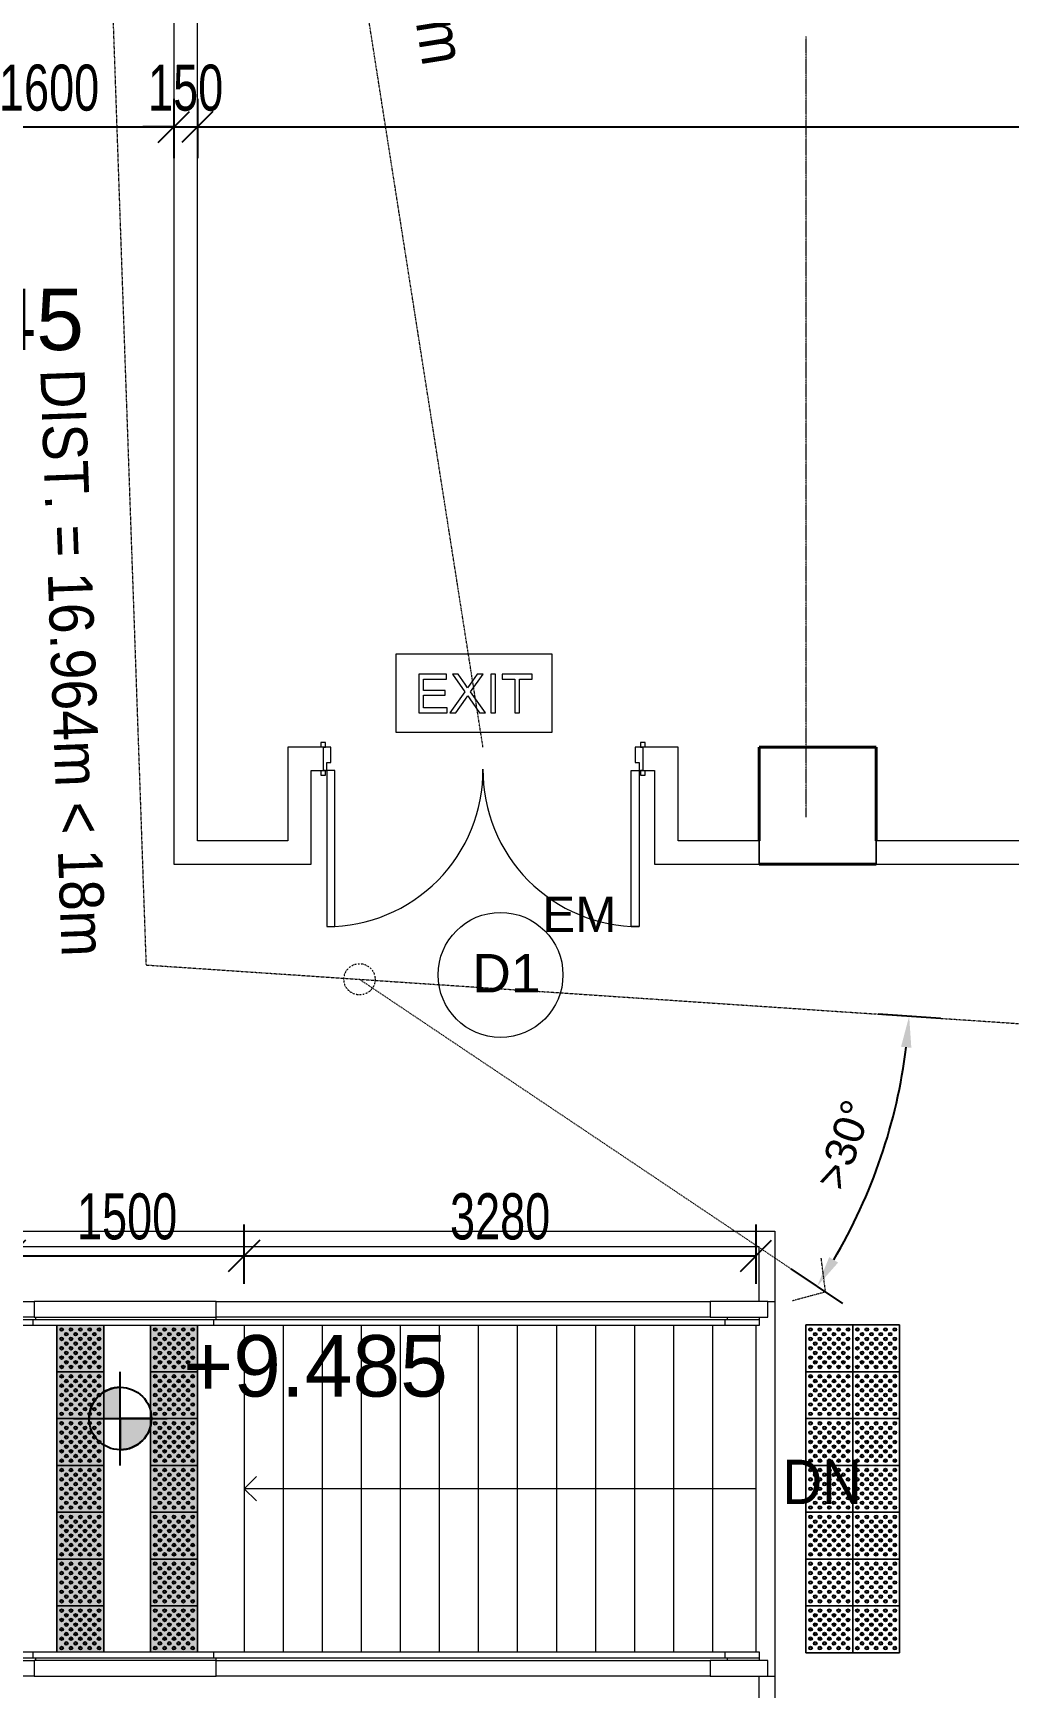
# Model space of a CAD drawing. Header units: millimetres. Extents: x 12827 to 178996, y -27589 to 73652.
# Drawn here: x 70636 to 76889, y 34332 to 44929 of the extents above; entities that cross this region are included whole.
import ezdxf

# ---------------------------------------------------------------- set-up
doc = ezdxf.new("R2010")
doc.units = ezdxf.units.MM
for name, pattern in [('Dash', [6, 3, -3]), ('Dash dot', [21, 10, -5, 1, -5]), ('Grid Line__1_200_', [10.5, 6, -1.5, 1.5, -1.5])]:
    doc.linetypes.add(name, pattern=pattern)
for name, color, linetype, lineweight in [('A-ANNO-DIMS', 211, 'Continuous', 5), ('A-ANNO-NOTE', 131, 'Continuous', 25), ('A-DETL', 90, 'Continuous', 9), ('A-DETL-HDLN', 90, 'Dash', 9), ('A-DETL-MBND', 5, 'Continuous', 9), ('A-DOOR', 31, 'Continuous', 20), ('A-DOOR-FRAM', 31, 'Continuous', 30), ('A-FLOR', 192, 'Continuous', 9), ('A-GENM', 13, 'Continuous', 20), ('A-WALL', 113, 'Continuous', 20), ('G-ANNO-TEXT', 231, 'Continuous', 5), ('S-COLS', 52, 'Continuous', 20), ('S-GRID', 1, 'Continuous', 5)]:
    doc.layers.add(name, color=color, linetype=linetype, lineweight=lineweight)
doc.styles.add('Arial_1', font='arial.ttf', dxfattribs={"height": 393.413174})
doc.styles.add('Arial_2', font='arial.ttf', dxfattribs={"width": 0.7, "height": 295.05988})
doc.styles.add('Arial_3', font='arial.ttf', dxfattribs={"height": 196.706587})
doc.styles.add('Swis721 BT_1', font='swiss.ttf', dxfattribs={"width": 0.89, "height": 283.821263})
doc.styles.add('Swis721 BT_5', font='swiss.ttf', dxfattribs={"height": 1.135285})
doc.styles.add('Swis721 BT_6', font='swiss.ttf', dxfattribs={"height": 245.978428})
doc.dimstyles.new('Angular_-_1mm_Arial_3', dxfattribs={"dimscale": 304.8, "dimtxt": 200, "dimasz": 0.656168, "dimexe": 0.656168, "dimexo": 0.656168, "dimgap": 0.492126, "dimtad": 1, "dimdec": 4, "dimrnd": 0.0001, "dimzin": 0, "dimdsep": 46, "dimtxsty": 'Arial_3', "dimsah": 1, "dimcen": 0.09, "dimadec": 0, "dimazin": 0, "dimtfac": 1, "dimtdec": 4, "dimtix": 1, "dimtmove": 0, "dimatfit": 3, "dimfxl": 1, "dimtvp": 1, "dimtolj": 1, "dimtzin": 0, "dimarcsym": 2})
doc.dimstyles.new('Linear_-_1_5mm_Arial', dxfattribs={"dimscale": 304.8, "dimtxt": 300, "dimasz": 0.656168, "dimexe": 0.656168, "dimexo": 0.0625, "dimgap": 0.328084, "dimtad": 1, "dimdec": 0, "dimzin": 0, "dimdsep": 46, "dimtxsty": 'Arial_2', "dimblk1": 'OBLIQUE', "dimblk2": 'OBLIQUE', "dimsah": 1, "dimcen": 0.09, "dimadec": 0, "dimazin": 0, "dimtfac": 1, "dimtdec": 4, "dimtix": 1, "dimtmove": 0, "dimatfit": 3, "dimfxl": 0.656168, "dimfxlon": 1, "dimtvp": 1, "dimtolj": 1, "dimtzin": 0, "dimarcsym": 2})
doc.dimstyles.new('Linear_-_1_5mm_Arial_1', dxfattribs={"dimscale": 304.8, "dimtxt": 300, "dimasz": 0.656168, "dimexe": 0.656168, "dimexo": 0.0625, "dimgap": 0.328084, "dimtad": 1, "dimdec": 0, "dimzin": 0, "dimdsep": 46, "dimtxsty": 'Arial_2', "dimblk1": 'OBLIQUE', "dimblk2": 'OBLIQUE', "dimsah": 1, "dimcen": 0.09, "dimadec": 0, "dimazin": 0, "dimtfac": 1, "dimtdec": 4, "dimtix": 1, "dimtmove": 2, "dimatfit": 3, "dimfxl": 0.656168, "dimfxlon": 1, "dimtvp": 1, "dimtolj": 1, "dimtzin": 0, "dimarcsym": 2})

# ---------------------------------------------------------------- blocks, each defined once
blk = doc.blocks.new('DLN-Double Door__X03_ - _M20_2000 x 2450 _WH_-16954918-Copy of 1_F')
at = {"layer": 'A-DOOR', "lineweight": 15}
for p, q in [((-950, -75), (-1000, -75)), ((-1000, -75), (-1000, -1075)), ((-950, -1075), (-950, -75)), ((950, -75), (1000, -75)), ((950, -1075), (950, -75)), ((1000, -75), (1000, -1075)), ((-1000, -1075), (-950, -1075)), ((1000, -1075), (950, -1075))]:
    blk.add_line(p, q, dxfattribs=at)
for centre, start, end in [((-1000, -75), 270, 0.5), ((1000, -75), 179.5, 270)]:
    blk.add_arc(centre, 1000, start, end, dxfattribs=at)
at = {"layer": 'A-DOOR-FRAM', "lineweight": 15}
for p, q in [((-1010, 105), (-1040, 105)), ((-1040, 105), (-1040, 75)), ((-1025, 75), (-1010, 75)), ((-975, 75), (-1025, 75)), ((-1010, 75), (-1010, 105)), ((-975, -25), (-975, 75)), ((975, 75), (975, -25)), ((1025, 75), (975, 75)), ((1040, 105), (1010, 105)), ((1010, 105), (1010, 75)), ((1010, 75), (1025, 75)), ((1040, 75), (1040, 105)), ((-1040, -75), (-1040, -105)), ((-1040, -105), (-1010, -105)), ((-1010, -75), (-1025, -75)), ((-1025, -75), (-1000, -75)), ((-1010, -105), (-1010, -75)), ((-1000, -75), (-1000, -25)), ((-1000, -25), (-975, -25)), ((975, -25), (1000, -25)), ((1000, -25), (1000, -75)), ((1000, -75), (1025, -75)), ((1025, -75), (1010, -75)), ((1010, -75), (1010, -105)), ((1010, -105), (1040, -105)), ((1040, -105), (1040, -75))]:
    blk.add_line(p, q, dxfattribs=at)
blk = doc.blocks.new('DLN_EXIT Sign Board - DLN_EXIT Sign Board-5973881-Copy of 1_F')
at = {"layer": 'A-GENM'}
for p, q in [((500, 250), (-500, 250)), ((-500, 250), (-500, -250)), ((500, -250), (500, 250)), ((-177, 121), (-354, 121)), ((-354, 121), (-354, -125)), ((-177, 90), (-177, 121)), ((-102, 121), (-138, 121)), ((-138, 121), (-59, 9)), ((-57, 58), (-102, 121)), ((20, 121), (-24, 59)), ((-22, 9), (58, 121)), ((58, 121), (20, 121)), ((138, 121), (108, 121)), ((108, 121), (108, -125)), ((138, -125), (138, 121)), ((373, 121), (181, 121)), ((181, 121), (181, 90)), ((373, 90), (373, 121)), ((-323, 17), (-323, 90)), ((-323, 90), (-177, 90)), ((-185, 17), (-323, 17)), ((-185, -13), (-185, 17)), ((-59, 9), (-154, -125)), ((-42, 34), (-57, 58)), ((-24, 59), (-42, 34)), ((73, -125), (-22, 9)), ((181, 90), (262, 90)), ((262, 90), (262, -125)), ((292, -125), (292, 90)), ((292, 90), (373, 90)), ((-323, -94), (-323, -13)), ((-323, -13), (-185, -13)), ((-173, -94), (-323, -94)), ((-173, -125), (-173, -94)), ((-116, -125), (-55, -38)), ((-55, -38), (-40, -17)), ((-40, -17), (-27, -36)), ((-27, -36), (36, -125)), ((-354, -125), (-173, -125)), ((-154, -125), (-116, -125)), ((36, -125), (73, -125)), ((108, -125), (138, -125)), ((262, -125), (292, -125)), ((-500, -250), (500, -250))]:
    blk.add_line(p, q, dxfattribs=at)
blk = doc.blocks.new('DLN_G_F STAIR RAILING - DLN_G_F STAIR RAILING-12831828-Copy of 1_F')
at = {"layer": 'A-GENM'}
for p, q in [((-50, 10730), (-50, 10361)), ((50, 10730), (-50, 10730)), ((50, 10361), (50, 10730)), ((-105, 10675), (-65, 10675)), ((-105, 10458), (-105, 10675)), ((-65, 10675), (-50, 10675)), ((-65, 10675), (-65, 10458)), ((-105, 7180), (-105, 10458)), ((-65, 10458), (-105, 10458)), ((-50, 10473), (-65, 10473)), ((-65, 10458), (-65, 7180)), ((-50, 10361), (50, 10361)), ((-50, 7195), (-50, 10361)), ((50, 10361), (50, 7195)), ((-105, 6024), (-105, 7180)), ((-65, 7180), (-105, 7180)), ((-50, 7196), (-65, 7196)), ((-65, 7180), (-65, 6024)), ((-50, 7195), (-50, 6029)), ((50, 7195), (-50, 7195)), ((50, 6029), (50, 7195)), ((-105, 3191), (-105, 6024)), ((-65, 6024), (-105, 6024)), ((-50, 6040), (-65, 6040)), ((-65, 6024), (-65, 3191)), ((-50, 6029), (50, 6029)), ((-50, 3195), (-50, 6029)), ((50, 6029), (50, 3195)), ((-105, 1905), (-105, 3191)), ((-65, 3191), (-105, 3191)), ((-50, 3206), (-65, 3206)), ((-65, 3191), (-65, 1905)), ((-50, 2029), (-50, 3195)), ((50, 3195), (-50, 3195)), ((50, 3195), (50, 2029)), ((-50, 2029), (50, 2029)), ((-50, -1471), (-50, 2029)), ((50, 2029), (50, -1471)), ((-50, 1921), (-65, 1921)), ((-105, -1594), (-105, 1905)), ((-65, 1905), (-105, 1905)), ((-65, 1905), (-65, -1594)), ((-50, -1471), (50, -1471)), ((-50, -1925), (-50, -1471)), ((50, -1471), (50, -1925)), ((-50, -1579), (-65, -1579)), ((-105, -1825), (-105, -1594)), ((-65, -1594), (-105, -1594)), ((-65, -1594), (-65, -1825)), ((-50, -1770), (-65, -1770)), ((-65, -1825), (-105, -1825)), ((-50, -1925), (50, -1925))]:
    blk.add_line(p, q, dxfattribs=at)
blk = doc.blocks.new('DLN_G_F STAIR RAILING - DLN_G_F STAIR RAILING-14971087-Copy of 1_F')
at = {"layer": 'A-GENM'}
for p, q in [((50, 1925), (-50, 1925)), ((-50, 1493), (-50, 1925)), ((50, 1925), (50, 1493)), ((-105, 1594), (-105, 1825)), ((-105, 1825), (-65, 1825)), ((-65, 1825), (-65, 1594)), ((-65, 1770), (-50, 1770)), ((-105, 1493), (-105, 1594)), ((-105, 1594), (-65, 1594)), ((-65, 1594), (-65, 1493)), ((-105, -1905), (-105, 1487)), ((-65, 1579), (-50, 1579)), ((-65, 1487), (-65, -1905)), ((-50, 1471), (-50, 1487)), ((50, 1487), (50, 1471)), ((50, 1471), (-50, 1471)), ((-50, -2029), (-50, 1471)), ((50, 1471), (50, -2029)), ((-105, -3191), (-105, -1905)), ((-105, -1905), (-65, -1905)), ((-65, -1905), (-65, -3191)), ((-65, -1921), (-50, -1921)), ((50, -2029), (-50, -2029)), ((-50, -3195), (-50, -2029)), ((50, -2029), (50, -3195)), ((-105, -6024), (-105, -3191)), ((-105, -3191), (-65, -3191)), ((-65, -3191), (-65, -6024)), ((-65, -3206), (-50, -3206)), ((-50, -3195), (50, -3195)), ((-50, -6029), (-50, -3195)), ((50, -3195), (50, -6029)), ((-105, -7180), (-105, -6024)), ((-105, -6024), (-65, -6024)), ((-65, -6024), (-65, -7180)), ((-65, -6040), (-50, -6040)), ((50, -6029), (-50, -6029)), ((-50, -6029), (-50, -7195)), ((50, -7195), (50, -6029)), ((-105, -10458), (-105, -7180)), ((-105, -7180), (-65, -7180)), ((-65, -7180), (-65, -10458)), ((-65, -7196), (-50, -7196)), ((-50, -7195), (50, -7195)), ((-50, -10361), (-50, -7195)), ((50, -7195), (50, -10361)), ((50, -10361), (-50, -10361)), ((-50, -10361), (-50, -10730)), ((50, -10730), (50, -10361)), ((-105, -10675), (-105, -10458)), ((-105, -10458), (-65, -10458)), ((-65, -10458), (-65, -10675)), ((-65, -10473), (-50, -10473)), ((-65, -10675), (-105, -10675)), ((-50, -10675), (-65, -10675)), ((-50, -10730), (50, -10730))]:
    blk.add_line(p, q, dxfattribs=at)
blk = doc.blocks.new('DLN_Tactile - Positional Tiles-3867764-Copy of 1_F')
at = {"layer": 'A-GENM'}
for p, q in [((150, 150), (-150, 150)), ((-150, 150), (-150, -150)), ((-150, -150), (-150, 150)), ((-150, 150), (150, 150)), ((150, -150), (150, 150)), ((150, 150), (150, -150)), ((-150, -150), (150, -150)), ((150, -150), (-150, -150))]:
    blk.add_line(p, q, dxfattribs=at)
for centre, radius in [((-120, 120), 11.5), ((-120, 120), 6), ((-60, 120), 11.5), ((-60, 120), 6), ((0, 120), 11.5), ((0, 120), 6), ((60, 120), 11.5), ((60, 120), 6), ((120, 120), 11.5), ((120, 120), 6), ((-120, 60), 11.5), ((-120, 0), 11.5), ((-120, 60), 6), ((-120, 0), 6), ((-90, 90), 11.5), ((-90, 30), 11.5), ((-90, 90), 6), ((-90, 30), 6), ((-60, 60), 11.5), ((-60, 0), 11.5), ((-60, 60), 6), ((-60, 0), 6), ((-30, 90), 11.5), ((-30, 30), 11.5), ((-30, 90), 6), ((-30, 30), 6), ((0, 60), 11.5), ((0, 0), 11.5), ((0, 60), 6), ((0, 0), 6), ((30, 90), 11.5), ((30, 30), 11.5), ((30, 90), 6), ((30, 30), 6), ((60, 60), 11.5), ((60, 0), 11.5), ((60, 60), 6), ((60, 0), 6), ((90, 90), 11.5), ((90, 30), 11.5), ((90, 90), 6), ((90, 30), 6), ((120, 60), 11.5), ((120, 0), 11.5), ((120, 60), 6), ((120, 0), 6), ((-120, -60), 11.5), ((-120, -60), 6), ((-90, -30), 11.5), ((-90, -90), 11.5), ((-90, -30), 6), ((-90, -90), 6), ((-60, -60), 11.5), ((-60, -60), 6), ((-30, -30), 11.5), ((-30, -90), 11.5), ((-30, -30), 6), ((-30, -90), 6), ((0, -60), 11.5), ((0, -60), 6), ((30, -30), 11.5), ((30, -90), 11.5), ((30, -30), 6), ((30, -90), 6), ((60, -60), 11.5), ((60, -60), 6), ((90, -30), 11.5), ((90, -90), 11.5), ((90, -30), 6), ((90, -90), 6), ((120, -60), 11.5), ((120, -60), 6), ((-120, -120), 11.5), ((-120, -120), 6), ((-60, -120), 11.5), ((-60, -120), 6), ((0, -120), 11.5), ((0, -120), 6), ((60, -120), 11.5), ((60, -120), 6), ((120, -120), 11.5), ((120, -120), 6)]:
    blk.add_circle(centre, radius, dxfattribs=at)
blk = doc.blocks.new('DLN_Tactile - Positional Tiles-V84-Copy of 1_F')
at = {"layer": 'A-GENM', "transparency": 33554432}
blk.add_hatch(color=9, dxfattribs=at).paths.add_polyline_path([(120, -150), (150, -150), (150, 145), (-150, 145), (-150, -150)], flags=0)
at = {"layer": 'A-GENM'}
for p, q in [((-150, 145), (-150, -150)), ((-150, -150), (-150, 145)), ((150, -150), (150, 145)), ((150, 145), (150, -150)), ((-150, -150), (150, -150)), ((150, -150), (-150, -150))]:
    blk.add_line(p, q, dxfattribs=at)
for centre, radius in [((-120, 120), 11.5), ((-120, 120), 6), ((-60, 120), 11.5), ((-60, 120), 6), ((0, 120), 11.5), ((0, 120), 6), ((60, 120), 11.5), ((60, 120), 6), ((120, 120), 11.5), ((120, 120), 6), ((-120, 60), 11.5), ((-120, 0), 11.5), ((-120, 60), 6), ((-120, 0), 6), ((-90, 90), 11.5), ((-90, 30), 11.5), ((-90, 90), 6), ((-90, 30), 6), ((-60, 60), 11.5), ((-60, 0), 11.5), ((-60, 60), 6), ((-60, 0), 6), ((-30, 90), 11.5), ((-30, 30), 11.5), ((-30, 90), 6), ((-30, 30), 6), ((0, 60), 11.5), ((0, 0), 11.5), ((0, 60), 6), ((0, 0), 6), ((30, 90), 11.5), ((30, 30), 11.5), ((30, 90), 6), ((30, 30), 6), ((60, 60), 11.5), ((60, 0), 11.5), ((60, 60), 6), ((60, 0), 6), ((90, 90), 11.5), ((90, 30), 11.5), ((90, 90), 6), ((90, 30), 6), ((120, 60), 11.5), ((120, 0), 11.5), ((120, 60), 6), ((120, 0), 6), ((-120, -60), 11.5), ((-120, -60), 6), ((-90, -30), 11.5), ((-90, -90), 11.5), ((-90, -30), 6), ((-90, -90), 6), ((-60, -60), 11.5), ((-60, -60), 6), ((-30, -30), 11.5), ((-30, -90), 11.5), ((-30, -30), 6), ((-30, -90), 6), ((0, -60), 11.5), ((0, -60), 6), ((30, -30), 11.5), ((30, -90), 11.5), ((30, -30), 6), ((30, -90), 6), ((60, -60), 11.5), ((60, -60), 6), ((90, -30), 11.5), ((90, -90), 11.5), ((90, -30), 6), ((90, -90), 6), ((120, -60), 11.5), ((120, -60), 6), ((-120, -120), 11.5), ((-120, -120), 6), ((-60, -120), 11.5), ((-60, -120), 6), ((0, -120), 11.5), ((0, -120), 6), ((60, -120), 11.5), ((60, -120), 6), ((120, -120), 11.5), ((120, -120), 6)]:
    blk.add_circle(centre, radius, dxfattribs=at)
blk = doc.blocks.new('DLN_Tactile - Positional Tiles-V85-Copy of 1_F')
at = {"layer": 'A-GENM', "transparency": 33554432}
blk.add_hatch(color=9, dxfattribs=at).paths.add_polyline_path([(-150, -150), (150, -150), (150, 150), (-150, 150)], flags=0)
at = {"layer": 'A-GENM'}
for p, q in [((150, 150), (-150, 150)), ((-150, 150), (-150, -150)), ((-150, -150), (-150, 150)), ((-150, 150), (150, 150)), ((150, -150), (150, 150)), ((150, 150), (150, -150)), ((-150, -150), (150, -150)), ((150, -150), (-150, -150))]:
    blk.add_line(p, q, dxfattribs=at)
for centre, radius in [((-120, 120), 11.5), ((-120, 120), 6), ((-60, 120), 11.5), ((-60, 120), 6), ((0, 120), 11.5), ((0, 120), 6), ((60, 120), 11.5), ((60, 120), 6), ((120, 120), 11.5), ((120, 120), 6), ((-120, 60), 11.5), ((-120, 0), 11.5), ((-120, 60), 6), ((-120, 0), 6), ((-90, 90), 11.5), ((-90, 30), 11.5), ((-90, 90), 6), ((-90, 30), 6), ((-60, 60), 11.5), ((-60, 0), 11.5), ((-60, 60), 6), ((-60, 0), 6), ((-30, 90), 11.5), ((-30, 30), 11.5), ((-30, 90), 6), ((-30, 30), 6), ((0, 60), 11.5), ((0, 0), 11.5), ((0, 60), 6), ((0, 0), 6), ((30, 90), 11.5), ((30, 30), 11.5), ((30, 90), 6), ((30, 30), 6), ((60, 60), 11.5), ((60, 0), 11.5), ((60, 60), 6), ((60, 0), 6), ((90, 90), 11.5), ((90, 30), 11.5), ((90, 90), 6), ((90, 30), 6), ((120, 60), 11.5), ((120, 0), 11.5), ((120, 60), 6), ((120, 0), 6), ((-120, -60), 11.5), ((-120, -60), 6), ((-90, -30), 11.5), ((-90, -90), 11.5), ((-90, -30), 6), ((-90, -90), 6), ((-60, -60), 11.5), ((-60, -60), 6), ((-30, -30), 11.5), ((-30, -90), 11.5), ((-30, -30), 6), ((-30, -90), 6), ((0, -60), 11.5), ((0, -60), 6), ((30, -30), 11.5), ((30, -90), 11.5), ((30, -30), 6), ((30, -90), 6), ((60, -60), 11.5), ((60, -60), 6), ((90, -30), 11.5), ((90, -90), 11.5), ((90, -30), 6), ((90, -90), 6), ((120, -60), 11.5), ((120, -60), 6), ((-120, -120), 11.5), ((-120, -120), 6), ((-60, -120), 11.5), ((-60, -120), 6), ((0, -120), 11.5), ((0, -120), 6), ((60, -120), 11.5), ((60, -120), 6), ((120, -120), 11.5), ((120, -120), 6)]:
    blk.add_circle(centre, radius, dxfattribs=at)
blk = doc.blocks.new('DLN_Tactile - Positional Tiles-V86-Copy of 1_F')
at = {"layer": 'A-GENM', "transparency": 33554432}
blk.add_hatch(color=9, dxfattribs=at).paths.add_polyline_path([(-150, -145), (150, -145), (150, 150), (-150, 150)], flags=0)
at = {"layer": 'A-GENM'}
for p, q in [((150, 150), (-150, 150)), ((-150, 150), (-150, -145)), ((-150, -145), (-150, 150)), ((-150, 150), (150, 150)), ((150, -145), (150, 150)), ((150, 150), (150, -145))]:
    blk.add_line(p, q, dxfattribs=at)
for centre, radius in [((-120, 120), 11.5), ((-120, 120), 6), ((-60, 120), 11.5), ((-60, 120), 6), ((0, 120), 11.5), ((0, 120), 6), ((60, 120), 11.5), ((60, 120), 6), ((120, 120), 11.5), ((120, 120), 6), ((-120, 60), 11.5), ((-120, 0), 11.5), ((-120, 60), 6), ((-120, 0), 6), ((-90, 90), 11.5), ((-90, 30), 11.5), ((-90, 90), 6), ((-90, 30), 6), ((-60, 60), 11.5), ((-60, 0), 11.5), ((-60, 60), 6), ((-60, 0), 6), ((-30, 90), 11.5), ((-30, 30), 11.5), ((-30, 90), 6), ((-30, 30), 6), ((0, 60), 11.5), ((0, 0), 11.5), ((0, 60), 6), ((0, 0), 6), ((30, 90), 11.5), ((30, 30), 11.5), ((30, 90), 6), ((30, 30), 6), ((60, 60), 11.5), ((60, 0), 11.5), ((60, 60), 6), ((60, 0), 6), ((90, 90), 11.5), ((90, 30), 11.5), ((90, 90), 6), ((90, 30), 6), ((120, 60), 11.5), ((120, 0), 11.5), ((120, 60), 6), ((120, 0), 6), ((-120, -60), 11.5), ((-120, -60), 6), ((-90, -30), 11.5), ((-90, -90), 11.5), ((-90, -30), 6), ((-90, -90), 6), ((-60, -60), 11.5), ((-60, -60), 6), ((-30, -30), 11.5), ((-30, -90), 11.5), ((-30, -30), 6), ((-30, -90), 6), ((0, -60), 11.5), ((0, -60), 6), ((30, -30), 11.5), ((30, -90), 11.5), ((30, -30), 6), ((30, -90), 6), ((60, -60), 11.5), ((60, -60), 6), ((90, -30), 11.5), ((90, -90), 11.5), ((90, -30), 6), ((90, -90), 6), ((120, -60), 11.5), ((120, -60), 6), ((-120, -120), 11.5), ((-120, -120), 6), ((-60, -120), 11.5), ((-60, -120), 6), ((0, -120), 11.5), ((0, -120), 6), ((60, -120), 11.5), ((60, -120), 6), ((120, -120), 11.5), ((120, -120), 6)]:
    blk.add_circle(centre, radius, dxfattribs=at)
blk = doc.blocks.new('DLN_Slab Level Mark - FFL-2mm_Type 2-2670450-Copy of 1_F')
at = {"layer": 'A-ANNO-NOTE', "lineweight": 5}
h = blk.add_hatch(color=256, dxfattribs=at)
edge = h.paths.add_edge_path(flags=0)
edge.add_arc((0, 0), 1, 0, 90, ccw=False)
edge.add_line((1, 0), (0, 0))
edge.add_line((0, 0), (0, 1))
h = blk.add_hatch(color=256, dxfattribs=at)
edge = h.paths.add_edge_path(flags=0)
edge.add_arc((0, 0), 1, 180, 270, ccw=False)
edge.add_line((-1, 0), (0, 0))
edge.add_line((0, 0), (0, -1))
at = {"layer": 'A-ANNO-NOTE'}
for p, q in [((0, 1.5), (0, -1.5)), ((0, 1), (0, 0)), ((0, 0), (-1, 0)), ((0, -1), (0, 0)), ((0, 0), (1, 0)), ((-1.5, 0), (1.5, 0))]:
    blk.add_line(p, q, dxfattribs=at)
blk.add_circle((0, 0), 1, dxfattribs=at)
for start, end in [(360, 90), (180, 270)]:
    blk.add_arc((0, 0), 1, start, end, dxfattribs=at)
blk = doc.blocks.new('_Oblique')
at = {"color": 0, "linetype": 'ByBlock', "lineweight": -2}
blk.add_line((-0.5, -0.5), (0.5, 0.5), dxfattribs=at)
blk = doc.blocks.new('DIMBLOCK45-Copy of 1_F')
at = {"layer": 'A-ANNO-DIMS', "color": 0, "lineweight": -2, "transparency": 16777216}
for p, q in [((69939, 44509), (69939, 44128)), ((71539, 44509), (71539, 44128)), ((69939, 44328), (71539, 44328))]:
    blk.add_line(p, q, dxfattribs=at)
at = {"layer": 'Defpoints', "color": 0, "transparency": 16777216}
for p in [(69939, 44528), (71539, 44528), (71539, 44328)]:
    blk.add_point(p, dxfattribs=at)
at = {"layer": 'A-ANNO-DIMS', "color": 0, "lineweight": -2, "transparency": 16777216, "xscale": 200, "yscale": 200, "zscale": 200, "rotation": 180}
blk.add_blockref('_Oblique', (69939, 44328), dxfattribs=at)
at = {"layer": 'A-ANNO-DIMS', "color": 0, "lineweight": -2, "transparency": 16777216, "xscale": 200, "yscale": 200, "zscale": 200}
blk.add_blockref('_Oblique', (71539, 44328), dxfattribs=at)
at = {"layer": 'A-ANNO-DIMS', "color": 0, "transparency": 16777216, "insert": (70739, 44578), "char_height": 295.1, "width": 753.23, "attachment_point": 5, "style": 'Arial_2'}
blk.add_mtext('\\A1;1600', dxfattribs=at)
blk = doc.blocks.new('DIMBLOCK46-Copy of 1_F')
at = {"layer": 'A-ANNO-DIMS', "color": 0, "lineweight": -2, "transparency": 16777216}
for p, q in [((71539, 44509), (71539, 44128)), ((71689, 44509), (71689, 44128)), ((71539, 44328), (71339, 44328)), ((71539, 44328), (71689, 44328)), ((71689, 44328), (71889, 44328))]:
    blk.add_line(p, q, dxfattribs=at)
at = {"layer": 'Defpoints', "color": 0, "transparency": 16777216}
for p in [(71539, 44528), (71689, 44528), (71689, 44328)]:
    blk.add_point(p, dxfattribs=at)
at = {"layer": 'A-ANNO-DIMS', "color": 0, "lineweight": -2, "transparency": 16777216, "xscale": 200, "yscale": 200, "zscale": 200}
blk.add_blockref('_Oblique', (71539, 44328), dxfattribs=at)
at = {"layer": 'A-ANNO-DIMS', "color": 0, "lineweight": -2, "transparency": 16777216, "xscale": 200, "yscale": 200, "zscale": 200, "rotation": 180}
blk.add_blockref('_Oblique', (71689, 44328), dxfattribs=at)
at = {"layer": 'A-ANNO-DIMS', "color": 0, "transparency": 16777216, "insert": (71614, 44578), "char_height": 295.1, "width": 564.92, "attachment_point": 5, "style": 'Arial_2'}
blk.add_mtext('\\A1;150', dxfattribs=at)
blk = doc.blocks.new('DIMBLOCK47-Copy of 1_F')
at = {"layer": 'A-ANNO-DIMS', "color": 0, "lineweight": -2, "transparency": 16777216}
for p, q in [((71689, 44509), (71689, 44128)), ((86439, 44509), (86439, 44128)), ((71689, 44328), (77556, 44328)), ((86439, 44328), (78513, 44328))]:
    blk.add_line(p, q, dxfattribs=at)
at = {"layer": 'Defpoints', "color": 0, "transparency": 16777216}
for p in [(71689, 44528), (86439, 44528), (86439, 44328)]:
    blk.add_point(p, dxfattribs=at)
at = {"layer": 'A-ANNO-DIMS', "color": 0, "lineweight": -2, "transparency": 16777216, "xscale": 200, "yscale": 200, "zscale": 200, "rotation": 180}
blk.add_blockref('_Oblique', (71689, 44328), dxfattribs=at)
at = {"layer": 'A-ANNO-DIMS', "color": 0, "lineweight": -2, "transparency": 16777216, "xscale": 200, "yscale": 200, "zscale": 200}
blk.add_blockref('_Oblique', (86439, 44328), dxfattribs=at)
at = {"layer": 'A-ANNO-DIMS', "color": 0, "transparency": 16777216, "insert": (77564, 44810), "char_height": 295.1, "width": 941.54, "attachment_point": 1, "line_spacing_factor": 0.938532, "style": 'Arial_2'}
blk.add_mtext('\\A1;14750', dxfattribs=at)
blk = doc.blocks.new('DIMBLOCK156-Copy of 1_F')
at = {"layer": 'A-ANNO-DIMS', "color": 0, "lineweight": -2, "transparency": 16777216}
for p, q in [((69939, 44509), (69939, 44128)), ((71539, 44509), (71539, 44128)), ((69939, 44328), (71539, 44328))]:
    blk.add_line(p, q, dxfattribs=at)
at = {"layer": 'Defpoints', "color": 0, "transparency": 16777216}
for p in [(69939, 44528), (71539, 44528), (71539, 44328)]:
    blk.add_point(p, dxfattribs=at)
at = {"layer": 'A-ANNO-DIMS', "color": 0, "lineweight": -2, "transparency": 16777216, "xscale": 200, "yscale": 200, "zscale": 200, "rotation": 180}
blk.add_blockref('_Oblique', (69939, 44328), dxfattribs=at)
at = {"layer": 'A-ANNO-DIMS', "color": 0, "lineweight": -2, "transparency": 16777216, "xscale": 200, "yscale": 200, "zscale": 200}
blk.add_blockref('_Oblique', (71539, 44328), dxfattribs=at)
at = {"layer": 'A-ANNO-DIMS', "color": 0, "transparency": 16777216, "insert": (70425, 45729), "char_height": 295.1, "width": 753.23, "attachment_point": 1, "line_spacing_factor": 0.938532, "style": 'Arial_2'}
blk.add_mtext('\\A1;1600', dxfattribs=at)
blk = doc.blocks.new('DIMBLOCK159-Copy of 1_F')
at = {"layer": 'A-ANNO-DIMS', "color": 0, "lineweight": -2, "transparency": 16777216}
for p, q in [((76450, 38620), (76051, 38647)), ((75826, 36793), (75494, 37016))]:
    blk.add_line(p, q, dxfattribs=at)
blk.add_arc((72728, 38870), 3530, 329.4062, 352.9128, dxfattribs=at)
at = {"layer": 'A-ANNO-DIMS', "color": 0, "transparency": 16777216}
for points in [[(76198, 38438), (76264, 38431), (76250, 38634)], [(75795, 37056), (75738, 37091), (75660, 36904)]]:
    blk.add_solid(points, dxfattribs=at)
at = {"layer": 'Defpoints', "color": 0, "transparency": 16777216}
for p in [(72728, 38870), (76649, 38607), (75957, 37443), (75992, 36682)]:
    blk.add_point(p, dxfattribs=at)
at = {"layer": 'A-ANNO-DIMS', "color": 0, "transparency": 16777216, "insert": (75832, 37811), "char_height": 196.7, "width": 686.77, "attachment_point": 5, "rotation": 71.1595, "style": 'Arial_3'}
blk.add_mtext('\\A1;>30°', dxfattribs=at)
blk = doc.blocks.new('DIMBLOCK165-Copy of 1_F')
at = {"layer": 'A-ANNO-DIMS', "color": 0, "lineweight": -2, "transparency": 16777216}
for p, q in [((70489, 36919), (70489, 37300)), ((71989, 36919), (71989, 37300)), ((70489, 37100), (71989, 37100))]:
    blk.add_line(p, q, dxfattribs=at)
at = {"layer": 'Defpoints', "color": 0, "transparency": 16777216}
for p in [(71989, 37100), (70489, 36900), (71989, 36900)]:
    blk.add_point(p, dxfattribs=at)
at = {"layer": 'A-ANNO-DIMS', "color": 0, "lineweight": -2, "transparency": 16777216, "xscale": 200, "yscale": 200, "zscale": 200, "rotation": 180}
blk.add_blockref('_Oblique', (70489, 37100), dxfattribs=at)
at = {"layer": 'A-ANNO-DIMS', "color": 0, "lineweight": -2, "transparency": 16777216, "xscale": 200, "yscale": 200, "zscale": 200}
blk.add_blockref('_Oblique', (71989, 37100), dxfattribs=at)
at = {"layer": 'A-ANNO-DIMS', "color": 0, "transparency": 16777216, "insert": (71239, 37350), "char_height": 295.1, "width": 753.23, "attachment_point": 5, "style": 'Arial_2'}
blk.add_mtext('\\A1;1500', dxfattribs=at)
blk = doc.blocks.new('DIMBLOCK166-Copy of 1_F')
at = {"layer": 'A-ANNO-DIMS', "color": 0, "lineweight": -2, "transparency": 16777216}
for p, q in [((71989, 36919), (71989, 37300)), ((75269, 36919), (75269, 37300)), ((71989, 37100), (75269, 37100))]:
    blk.add_line(p, q, dxfattribs=at)
at = {"layer": 'Defpoints', "color": 0, "transparency": 16777216}
for p in [(75269, 37100), (71989, 36900), (75269, 36900)]:
    blk.add_point(p, dxfattribs=at)
at = {"layer": 'A-ANNO-DIMS', "color": 0, "lineweight": -2, "transparency": 16777216, "xscale": 200, "yscale": 200, "zscale": 200, "rotation": 180}
blk.add_blockref('_Oblique', (71989, 37100), dxfattribs=at)
at = {"layer": 'A-ANNO-DIMS', "color": 0, "lineweight": -2, "transparency": 16777216, "xscale": 200, "yscale": 200, "zscale": 200}
blk.add_blockref('_Oblique', (75269, 37100), dxfattribs=at)
at = {"layer": 'A-ANNO-DIMS', "color": 0, "transparency": 16777216, "insert": (73629, 37350), "char_height": 295.1, "width": 753.23, "attachment_point": 5, "style": 'Arial_2'}
blk.add_mtext('\\A1;3280', dxfattribs=at)
blk = doc.blocks.new('GBP_Door Mark - 2 x 1_3_R_T_ Border _EM_ON_-18777231-Copy of 1_F')
at = {"layer": 'A-ANNO-NOTE', "lineweight": 5}
blk.add_circle((-31.356, 27.261), 2, dxfattribs=at)
at = {"layer": 'A-ANNO-NOTE', "lineweight": 5, "insert": (-30.02, 29.767), "char_height": 1.1353, "width": 2.7792, "attachment_point": 1, "line_spacing_factor": 1.00667, "style": 'Swis721 BT_5'}
blk.add_mtext('EM', dxfattribs=at)

msp = doc.modelspace()

# ---------------------------------------------------------------- linework, layer by layer
at = {"layer": 'A-DETL', "linetype": 'Dash dot'}
msp.add_circle((72728.02163, 38870.16705), 100, dxfattribs=at)
at = {"layer": 'A-DETL-HDLN'}
for p, q in [((73519.29296, 40357.48546), (71689.29296, 52007.48546)), ((71101.87532, 46357.48546), (71360.1316, 38961.99334)), ((71360.1316, 38961.99334), (72728.02163, 38870.16705)), ((72728.02163, 38870.16705), (87689.29296, 37865.81879)), ((72728.02163, 38870.16705), (75714.45371, 36867.86683)), ((75714.45371, 36867.86683), (75686.4271, 37086.07432)), ((75714.45371, 36867.86683), (75501.95002, 36810.92664))]:
    msp.add_line(p, q, dxfattribs=at)
at = {"layer": 'A-DETL-MBND'}
for p, q in [((71989.29296, 35607.48546), (72067.07471, 35685.26721)), ((75269.29296, 35607.48546), (71989.29296, 35607.48546)), ((71989.29296, 35607.48546), (72067.07471, 35529.70371))]:
    msp.add_line(p, q, dxfattribs=at)
at = {"layer": 'A-FLOR'}
for p, q in [((75389.29296, 36807.48546), (75389.29296, 34407.48546)), ((71989.29296, 36652.48546), (71989.29296, 34562.48546)), ((72239.29296, 36652.48546), (72239.29296, 34562.48546)), ((72489.29296, 36652.48546), (72489.29296, 34562.48546)), ((72739.29296, 36652.48546), (72739.29296, 34562.48546)), ((72989.29296, 36652.48546), (72989.29296, 34562.48546)), ((73239.29296, 36652.48546), (73239.29296, 34562.48546)), ((73489.29296, 36652.48546), (73489.29296, 34562.48546)), ((73739.29296, 36652.48546), (73739.29296, 34562.48546)), ((73989.29296, 36652.48546), (73989.29296, 34562.48546)), ((74239.29296, 36652.48546), (74239.29296, 34562.48546)), ((74489.29296, 36652.48546), (74489.29296, 34562.48546)), ((74739.29296, 36652.48546), (74739.29296, 34562.48546)), ((74989.29296, 36652.48546), (74989.29296, 34562.48546)), ((75269.29296, 34562.48546), (75269.29296, 36652.48546))]:
    msp.add_line(p, q, dxfattribs=at)
at = {"layer": 'A-WALL'}
for p, q in [((71689.29296, 39757.48546), (71689.29296, 52007.48546)), ((71539.29296, 49507.48546), (71539.29296, 39607.48546)), ((72494.29296, 40357.48546), (72269.29296, 40357.48546)), ((72269.29296, 40357.48546), (72269.29296, 39757.48546)), ((72494.29296, 40357.48546), (72494.29296, 40207.48546)), ((74769.29296, 40357.48546), (74544.29296, 40357.48546)), ((74544.29296, 40357.48546), (74544.29296, 40207.48546)), ((74769.29296, 39757.48546), (74769.29296, 40357.48546)), ((72419.29296, 40207.48546), (72494.29296, 40207.48546)), ((72419.29296, 39607.48546), (72419.29296, 40207.48546)), ((74544.29296, 40207.48546), (74619.29296, 40207.48546)), ((74619.29296, 40207.48546), (74619.29296, 39607.48546)), ((72269.29296, 39757.48546), (71689.29296, 39757.48546)), ((75289.29296, 39757.48546), (74769.29296, 39757.48546)), ((75289.29296, 39607.48546), (75289.29296, 39757.48546)), ((82939.29296, 39757.48546), (76039.29296, 39757.48546)), ((76039.29296, 39757.48546), (76039.29296, 39607.48546)), ((71539.29296, 39607.48546), (72419.29296, 39607.48546)), ((74619.29296, 39607.48546), (75289.29296, 39607.48546)), ((76039.29296, 39607.48546), (83089.29296, 39607.48546)), ((63239.29296, 37257.48546), (75389.29296, 37257.48546)), ((75389.29296, 37257.48546), (75389.29296, 36807.48546)), ((75289.29296, 37157.48546), (63139.29296, 37157.48546)), ((75289.29296, 36807.48546), (75289.29296, 37157.48546)), ((75344.29296, 36807.48546), (75389.29296, 36807.48546)), ((75289.29296, 33857.48546), (75289.29296, 34407.48546)), ((75344.29296, 34407.48546), (75389.29296, 34407.48546)), ((75389.29296, 34407.48546), (75389.29296, 33857.48546))]:
    msp.add_line(p, q, dxfattribs=at)
at = {"layer": 'S-COLS', "color": 10, "lineweight": 40}
for p, q in [((76039.29296, 40357.48546), (75289.29296, 40357.48546)), ((75289.29296, 40357.48546), (75289.29296, 39757.48546)), ((76039.29296, 39757.48546), (76039.29296, 40357.48546)), ((76039.29296, 39607.48546), (75289.29296, 39607.48546))]:
    msp.add_line(p, q, dxfattribs=at)
at = {"layer": 'S-COLS', "color": 50, "lineweight": 15}
for p, q in [((75289.29296, 39757.48546), (75289.29296, 39607.48546)), ((76039.29296, 39607.48546), (76039.29296, 39757.48546))]:
    msp.add_line(p, q, dxfattribs=at)
at = {"layer": 'S-GRID', "linetype": 'Grid Line__1_200_'}
msp.add_line((75589.29296, 39907.48546), (75589.29296, 44907.48546), dxfattribs=at)

# ---------------------------------------------------------------- block references
at = {"layer": 'A-ANNO-NOTE', "lineweight": 5, "xscale": 200, "yscale": 200, "zscale": 200}
msp.add_blockref('GBP_Door Mark - 2 x 1_3_R_T_ Border _EM_ON_-18777231-Copy of 1_F', (79903.00617, 33446.22713), dxfattribs=at)
at = {"layer": 'A-ANNO-NOTE', "xscale": 200, "yscale": 200, "zscale": 200, "rotation": 89.99999999999997}
msp.add_blockref('DLN_Slab Level Mark - FFL-2mm_Type 2-2670450-Copy of 1_F', (71195.24916, 36057.48546), dxfattribs=at)
at = {"layer": 'A-DOOR', "lineweight": 15}
msp.add_blockref('DLN-Double Door__X03_ - _M20_2000 x 2450 _WH_-16954918-Copy of 1_F', (73519.29296, 40282.48546), dxfattribs=at)
at = {"layer": 'A-GENM'}
for name, p in [('DLN_EXIT Sign Board - DLN_EXIT Sign Board-5973881-Copy of 1_F', (73461.73112, 40701.99463)), ('DLN_Tactile - Positional Tiles-V84-Copy of 1_F', (70939.29296, 36507.48546)), ('DLN_Tactile - Positional Tiles-V84-Copy of 1_F', (71539.29296, 36507.48546)), ('DLN_Tactile - Positional Tiles-3867764-Copy of 1_F', (75738.15137, 36507.48546)), ('DLN_Tactile - Positional Tiles-3867764-Copy of 1_F', (76038.15137, 36507.48546)), ('DLN_Tactile - Positional Tiles-V85-Copy of 1_F', (70939.29296, 36207.48546)), ('DLN_Tactile - Positional Tiles-V85-Copy of 1_F', (71539.29296, 36207.48546)), ('DLN_Tactile - Positional Tiles-3867764-Copy of 1_F', (75738.15137, 36207.48546)), ('DLN_Tactile - Positional Tiles-3867764-Copy of 1_F', (76038.15137, 36207.48546)), ('DLN_Tactile - Positional Tiles-V85-Copy of 1_F', (70939.29296, 35907.48546)), ('DLN_Tactile - Positional Tiles-V85-Copy of 1_F', (71539.29296, 35907.48546)), ('DLN_Tactile - Positional Tiles-3867764-Copy of 1_F', (75738.15137, 35907.48546)), ('DLN_Tactile - Positional Tiles-3867764-Copy of 1_F', (76038.15137, 35907.48546)), ('DLN_Tactile - Positional Tiles-V85-Copy of 1_F', (70939.29296, 35607.48546)), ('DLN_Tactile - Positional Tiles-V85-Copy of 1_F', (71539.29296, 35607.48546)), ('DLN_Tactile - Positional Tiles-3867764-Copy of 1_F', (75738.15137, 35607.48546)), ('DLN_Tactile - Positional Tiles-3867764-Copy of 1_F', (76038.15137, 35607.48546)), ('DLN_Tactile - Positional Tiles-V85-Copy of 1_F', (70939.29296, 35307.48546)), ('DLN_Tactile - Positional Tiles-V85-Copy of 1_F', (71539.29296, 35307.48546)), ('DLN_Tactile - Positional Tiles-3867764-Copy of 1_F', (75738.15137, 35307.48546)), ('DLN_Tactile - Positional Tiles-3867764-Copy of 1_F', (76038.15137, 35307.48546)), ('DLN_Tactile - Positional Tiles-V85-Copy of 1_F', (70939.29296, 35007.48546)), ('DLN_Tactile - Positional Tiles-V85-Copy of 1_F', (71539.29296, 35007.48546)), ('DLN_Tactile - Positional Tiles-3867764-Copy of 1_F', (75738.15137, 35007.48546)), ('DLN_Tactile - Positional Tiles-3867764-Copy of 1_F', (76038.15137, 35007.48546)), ('DLN_Tactile - Positional Tiles-V86-Copy of 1_F', (70939.29296, 34707.48546)), ('DLN_Tactile - Positional Tiles-V86-Copy of 1_F', (71539.29296, 34707.48546)), ('DLN_Tactile - Positional Tiles-3867764-Copy of 1_F', (75738.15137, 34707.48546)), ('DLN_Tactile - Positional Tiles-3867764-Copy of 1_F', (76038.15137, 34707.48546))]:
    msp.add_blockref(name, p, dxfattribs=at)
for name, p, rotation in [('DLN_G_F STAIR RAILING - DLN_G_F STAIR RAILING-14971087-Copy of 1_F', (64613.89296, 36757.48546), 89.99999999999966), ('DLN_G_F STAIR RAILING - DLN_G_F STAIR RAILING-12831828-Copy of 1_F', (64613.89296, 34457.48546), 270.0000000000002)]:
    msp.add_blockref(name, p, dxfattribs=dict(at, rotation=rotation))

# ---------------------------------------------------------------- texts
at = {"layer": 'A-ANNO-NOTE', "lineweight": 5}
for s, insert, char_height, width, attachment_point, line_spacing_factor, style in [('+11.45', (69266.13368, 43292.90314), 393.413174, 2020.8, 1, 0.938532, 'Arial_1'), ('D1', (73669.32736, 39031.96338), 245.978428, 514.7814219, 2, 1.00667, 'Swis721 BT_6'), ('+9.485', (71598.04416, 36591.54022), 393.413174, 2020.8, 1, 0.938532, 'Arial_1')]:
    msp.add_mtext(s, dxfattribs=dict(at, insert=insert, char_height=char_height, width=width, attachment_point=attachment_point, line_spacing_factor=line_spacing_factor, style=style))
at = {"layer": 'G-ANNO-TEXT', "color": 7, "char_height": 283.8212635, "attachment_point": 1, "line_spacing_factor": 1.00667, "style": 'Swis721 BT_1'}
for s, insert, width, rotation in [('DIST. =11.730m < 18m', (72836.48324, 48375.60095), 4521.6, 279.072305443), ('DIST. = 16.964m < 18m', (70966.25119, 42784.98392), 4636.8, 272.100945323)]:
    msp.add_mtext(s, dxfattribs=dict(at, insert=insert, width=width, rotation=rotation))
at = {"layer": 'G-ANNO-TEXT', "color": 7, "insert": (75438.13396, 35793.57238), "char_height": 283.821263, "width": 597.6, "attachment_point": 1, "line_spacing_factor": 1.00667, "style": 'Swis721 BT_1'}
msp.add_mtext('DN', dxfattribs=at)

# ---------------------------------------------------------------- dimensions: what is measured, and where the dimension line sits
at = {"layer": 'A-ANNO-DIMS'}
for base, p1, p2, override, picture, middle in [((71539.29296, 44327.64005), (69939.29296, 44527.64005), (71539.29296, 44527.64005), {"dimpost": '<>', "dimfxl": 1600}, 'DIMBLOCK156-Copy of 1_F', (70802.06219, 45532.61959)), ((86439.29296, 44327.64005), (71689.29296, 44527.64005), (86439.29296, 44527.64005), {"dimpost": '<>', "dimfxl": 14750}, 'DIMBLOCK47-Copy of 1_F', (78034.64181, 44613.68565))]:
    dim = msp.add_linear_dim(base=base, p1=p1, p2=p2, dimstyle='Linear_-_1_5mm_Arial_1', override=override, dxfattribs=at)
    dim.commit()
    dim.dimension.update_dxf_attribs({"geometry": picture, "text_midpoint": middle, "dimtype": 160})
for base, p1, p2, override, picture, middle in [((71539.29296, 44327.64005), (69939.29296, 44527.64005), (71539.29296, 44527.64005), {"dimpost": '<>', "dimfxl": 1600}, 'DIMBLOCK45-Copy of 1_F', (70739.29296, 44578.28966)), ((71689.29296, 44327.64005), (71539.29296, 44527.64005), (71689.29296, 44527.64005), {"dimpost": '<>', "dimfxl": 150}, 'DIMBLOCK46-Copy of 1_F', (71614.29296, 44578.28966)), ((71989.29296, 37099.6278), (70489.29296, 36899.6278), (71989.29296, 36899.6278), {"dimpost": '<>', "dimfxl": 1500}, 'DIMBLOCK165-Copy of 1_F', (71239.29296, 37350.2774)), ((75269.29296, 37099.6278), (71989.29296, 36899.6278), (75269.29296, 36899.6278), {"dimpost": '<>', "dimfxl": 3280}, 'DIMBLOCK166-Copy of 1_F', (73629.29296, 37350.37804))]:
    dim = msp.add_linear_dim(base=base, p1=p1, p2=p2, dimstyle='Linear_-_1_5mm_Arial', override=override, dxfattribs=at)
    dim.commit()
    dim.dimension.update_dxf_attribs({"geometry": picture, "text_midpoint": middle})
dim = msp.add_angular_dim_3p(base=(75956.81638, 37443.37201), center=(72728.02163, 38870.16705), p1=(75992.2398, 36681.62078), p2=(76649.19063, 38606.93947), text='>30°', dimstyle='Angular_-_1mm_Arial_3', override={"dimpost": '<>', "dimfxl": 2034.314734}, dxfattribs=at)
dim.commit()
dim.dimension.update_dxf_attribs({"geometry": 'DIMBLOCK159-Copy of 1_F', "text_midpoint": (75831.80455, 37811.10459)})

doc.saveas('drawing.dxf')
